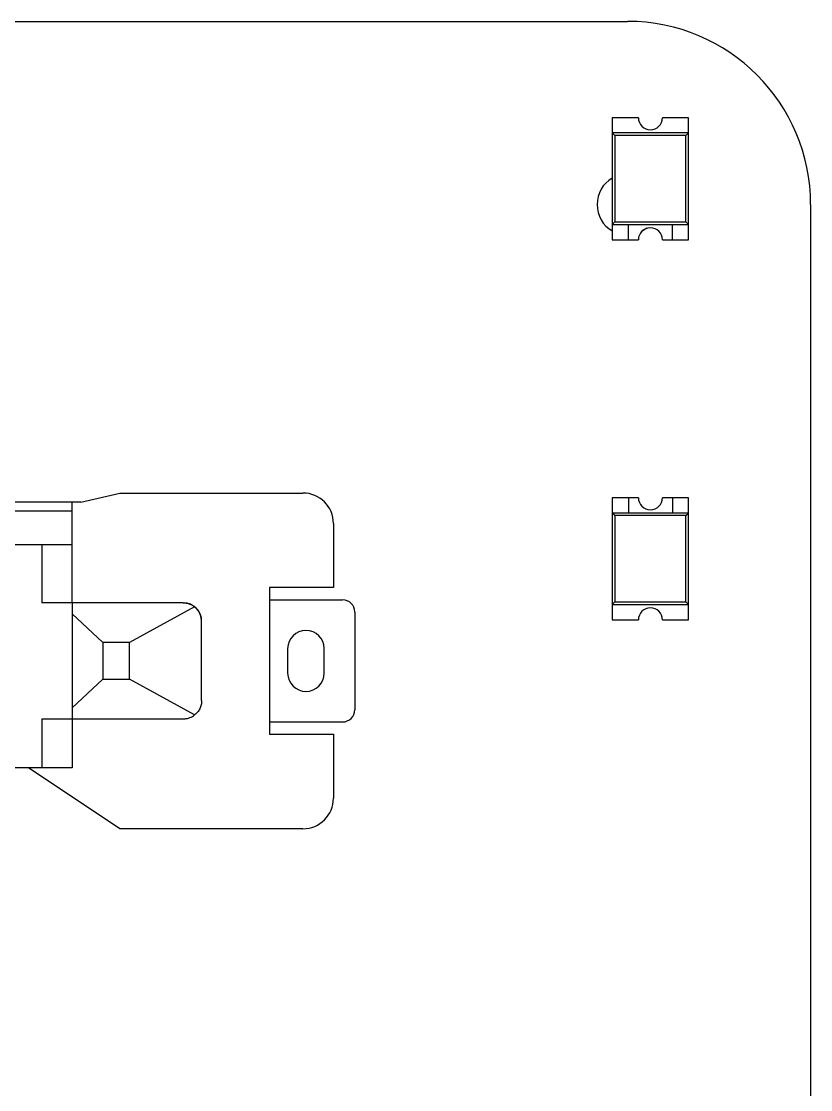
# Model space of a CAD drawing. Header units: millimetres. Extents: x -98.2 to -8.2, y 5.1 to 75.1.
# Drawn here: x -21.1 to -8.17, y 57.62 to 75.12 of the extents above; entities that cross this region are included whole.
import ezdxf

# ---------------------------------------------------------------- set-up
doc = ezdxf.new("R2010")
doc.units = ezdxf.units.MM

msp = doc.modelspace()

# ---------------------------------------------------------------- linework, layer by layer
at = {"color": 7, "linetype": 'Continuous', "lineweight": 25}
for p, q in [((-95.169, 75.123), (-11.169, 75.123)), ((-10.992, 73.544), (-11.421, 73.544)), ((-11.421, 73.544), (-11.421, 73.044)), ((-10.995, 73.545), (-11.42, 73.545)), ((-11.42, 73.545), (-11.42, 73.544)), ((-10.169, 73.544), (-10.598, 73.544)), ((-10.17, 73.545), (-10.595, 73.545)), ((-10.17, 73.544), (-10.17, 73.545)), ((-10.169, 73.044), (-10.169, 73.544)), ((-11.376, 73.251), (-11.42, 73.295)), ((-11.42, 73.295), (-11.42, 71.795)), ((-10.17, 73.295), (-11.42, 73.295)), ((-11.376, 73.251), (-11.376, 71.838)), ((-10.214, 73.251), (-11.376, 73.251)), ((-10.214, 73.251), (-10.17, 73.295)), ((-10.214, 71.838), (-10.214, 73.251)), ((-10.17, 71.795), (-10.17, 73.295)), ((-11.421, 73.044), (-11.42, 73.044)), ((-11.42, 73.044), (-11.42, 72.272)), ((-10.17, 73.044), (-10.169, 73.044)), ((-11.421, 72.272), (-11.421, 71.546)), ((-11.421, 72.272), (-11.42, 72.272)), ((-10.169, 72.272), (-10.17, 72.272)), ((-10.169, 71.546), (-10.169, 72.272)), ((-8.169, 72.123), (-8.169, 8.123)), ((-11.376, 71.838), (-11.42, 71.795)), ((-11.42, 71.795), (-10.17, 71.795)), ((-11.376, 71.838), (-10.214, 71.838)), ((-11.155, 71.546), (-11.155, 71.795)), ((-10.434, 71.546), (-10.434, 71.795)), ((-10.214, 71.838), (-10.17, 71.795)), ((-10.852, 71.736), (-10.946, 71.676)), ((-11.421, 71.546), (-10.992, 71.546)), ((-11.42, 71.546), (-11.42, 71.545)), ((-11.42, 71.545), (-10.995, 71.545)), ((-10.598, 71.546), (-10.169, 71.546)), ((-10.595, 71.545), (-10.17, 71.545)), ((-10.17, 71.545), (-10.17, 71.546)), ((-20.132, 67.247), (-19.49, 67.397)), ((-19.49, 67.397), (-16.49, 67.397)), ((-20.132, 67.247), (-56.597, 67.247)), ((-20.27, 67.097), (-20.27, 67.247)), ((-10.992, 67.318), (-11.421, 67.318)), ((-11.421, 67.318), (-11.421, 66.592)), ((-11.42, 67.319), (-11.42, 67.318)), ((-10.995, 67.319), (-11.42, 67.319)), ((-11.156, 67.318), (-11.156, 67.069)), ((-10.169, 67.318), (-10.598, 67.318)), ((-10.17, 67.319), (-10.595, 67.319)), ((-10.434, 67.318), (-10.434, 67.069)), ((-10.17, 67.318), (-10.17, 67.319)), ((-10.169, 66.592), (-10.169, 67.318)), ((-20.27, 67.097), (-56.46, 67.097)), ((-20.27, 66.547), (-20.27, 67.097)), ((-11.376, 67.026), (-11.42, 67.069)), ((-11.42, 67.069), (-11.42, 65.569)), ((-10.17, 67.069), (-11.42, 67.069)), ((-11.376, 67.026), (-11.376, 65.613)), ((-10.214, 67.026), (-11.376, 67.026)), ((-10.214, 67.026), (-10.17, 67.069)), ((-10.214, 65.613), (-10.214, 67.026)), ((-10.17, 65.569), (-10.17, 67.069)), ((-15.99, 66.897), (-15.99, 65.847)), ((-20.27, 66.547), (-21.515, 66.547)), ((-20.77, 66.547), (-20.77, 65.597)), ((-20.27, 65.597), (-20.27, 66.547)), ((-11.421, 66.592), (-11.42, 66.592)), ((-10.169, 66.592), (-10.17, 66.592)), ((-15.99, 65.847), (-17.04, 65.847)), ((-17.04, 65.847), (-17.04, 63.447)), ((-11.421, 65.82), (-11.421, 65.32)), ((-11.42, 65.82), (-11.421, 65.82)), ((-10.169, 65.82), (-10.17, 65.82)), ((-10.169, 65.32), (-10.169, 65.82)), ((-17.04, 65.647), (-15.84, 65.647)), ((-18.45, 65.597), (-20.77, 65.597)), ((-20.27, 65.597), (-20.27, 62.897)), ((-18.265, 65.534), (-19.33, 64.947)), ((-11.376, 65.613), (-11.42, 65.569)), ((-11.42, 65.569), (-10.17, 65.569)), ((-11.376, 65.613), (-10.214, 65.613)), ((-10.214, 65.613), (-10.17, 65.569)), ((-19.77, 64.947), (-20.27, 65.417)), ((-18.15, 63.997), (-18.15, 65.297)), ((-15.64, 65.447), (-15.64, 63.847)), ((-11.421, 65.32), (-10.992, 65.32)), ((-11.42, 65.32), (-11.42, 65.319)), ((-11.42, 65.319), (-10.995, 65.319)), ((-10.598, 65.32), (-10.169, 65.32)), ((-10.595, 65.319), (-10.17, 65.319)), ((-10.17, 65.319), (-10.17, 65.32)), ((-19.33, 64.947), (-19.77, 64.947)), ((-19.77, 64.947), (-19.77, 64.347)), ((-19.33, 64.347), (-19.33, 64.947)), ((-16.74, 64.847), (-16.74, 64.447)), ((-16.14, 64.447), (-16.14, 64.847)), ((-20.27, 63.878), (-19.77, 64.347)), ((-19.77, 64.347), (-19.33, 64.347)), ((-18.265, 63.761), (-19.33, 64.347)), ((-20.77, 63.697), (-18.45, 63.697)), ((-20.77, 63.697), (-20.77, 62.897)), ((-17.04, 63.647), (-15.84, 63.647)), ((-17.04, 63.447), (-15.99, 63.447)), ((-15.99, 63.447), (-15.99, 62.397)), ((-20.27, 62.897), (-40.665, 62.897)), ((-19.49, 61.897), (-20.99, 62.897)), ((-16.49, 61.897), (-19.49, 61.897))]:
    msp.add_line(p, q, dxfattribs=at)
for centre, radius, start, end in [((-11.169, 72.123), 3, 0, 90), ((-10.795, 73.545), 0.197, 180.2908, 359.7092), ((-11.169, 72.123), 0.5, 120.1324, 239.8676), ((-10.795, 71.545), 0.197, 0.2908, 179.7092), ((-16.49, 66.897), 0.5, 0, 90), ((-16.49, 66.897), 0.5, 0, 90), ((-10.795, 67.319), 0.197, 180.2908, 359.7092), ((-15.84, 65.447), 0.2, 0, 90), ((-15.84, 65.447), 0.2, 0, 90), ((-18.45, 65.297), 0.3, 0, 90), ((-10.795, 65.319), 0.197, 0.2908, 179.7092), ((-16.44, 64.847), 0.3, 0, 180), ((-16.44, 64.447), 0.3, 180, 0), ((-16.44, 64.447), 0.3, 180, 0), ((-15.84, 63.847), 0.2, 270, 0), ((-16.49, 62.397), 0.5, 270, 0)]:
    msp.add_arc(centre, radius, start, end, dxfattribs=at)
for points, knots in [([(-18.45, 65.597), (-18.433, 65.597), (-18.399, 65.595), (-18.35, 65.582), (-18.303, 65.561), (-18.278, 65.544), (-18.265, 65.534)], [0, 0, 0, 0, 0.205702, 0.432861, 0.694708, 1, 1, 1, 1]), ([(-18.15, 65.297), (-18.151, 65.322), (-18.155, 65.372), (-18.181, 65.437), (-18.218, 65.493), (-18.249, 65.52), (-18.265, 65.534)], [0, 0, 0, 0, 0.239687, 0.492554, 0.73655, 1, 1, 1, 1]), ([(-18.15, 63.997), (-18.151, 63.974), (-18.155, 63.925), (-18.18, 63.86), (-18.217, 63.803), (-18.248, 63.776), (-18.265, 63.761)], [0, 0, 0, 0, 0.233478, 0.484598, 0.724738, 1, 1, 1, 1]), ([(-18.45, 63.697), (-18.431, 63.699), (-18.392, 63.701), (-18.323, 63.722), (-18.288, 63.745), (-18.265, 63.761)], [0, 0, 0, 0, 0.2334947, 0.4899846, 1, 1, 1, 1])]:
    msp.add_open_spline(points, degree=3, knots=knots, dxfattribs=at)

doc.saveas('drawing.dxf')
